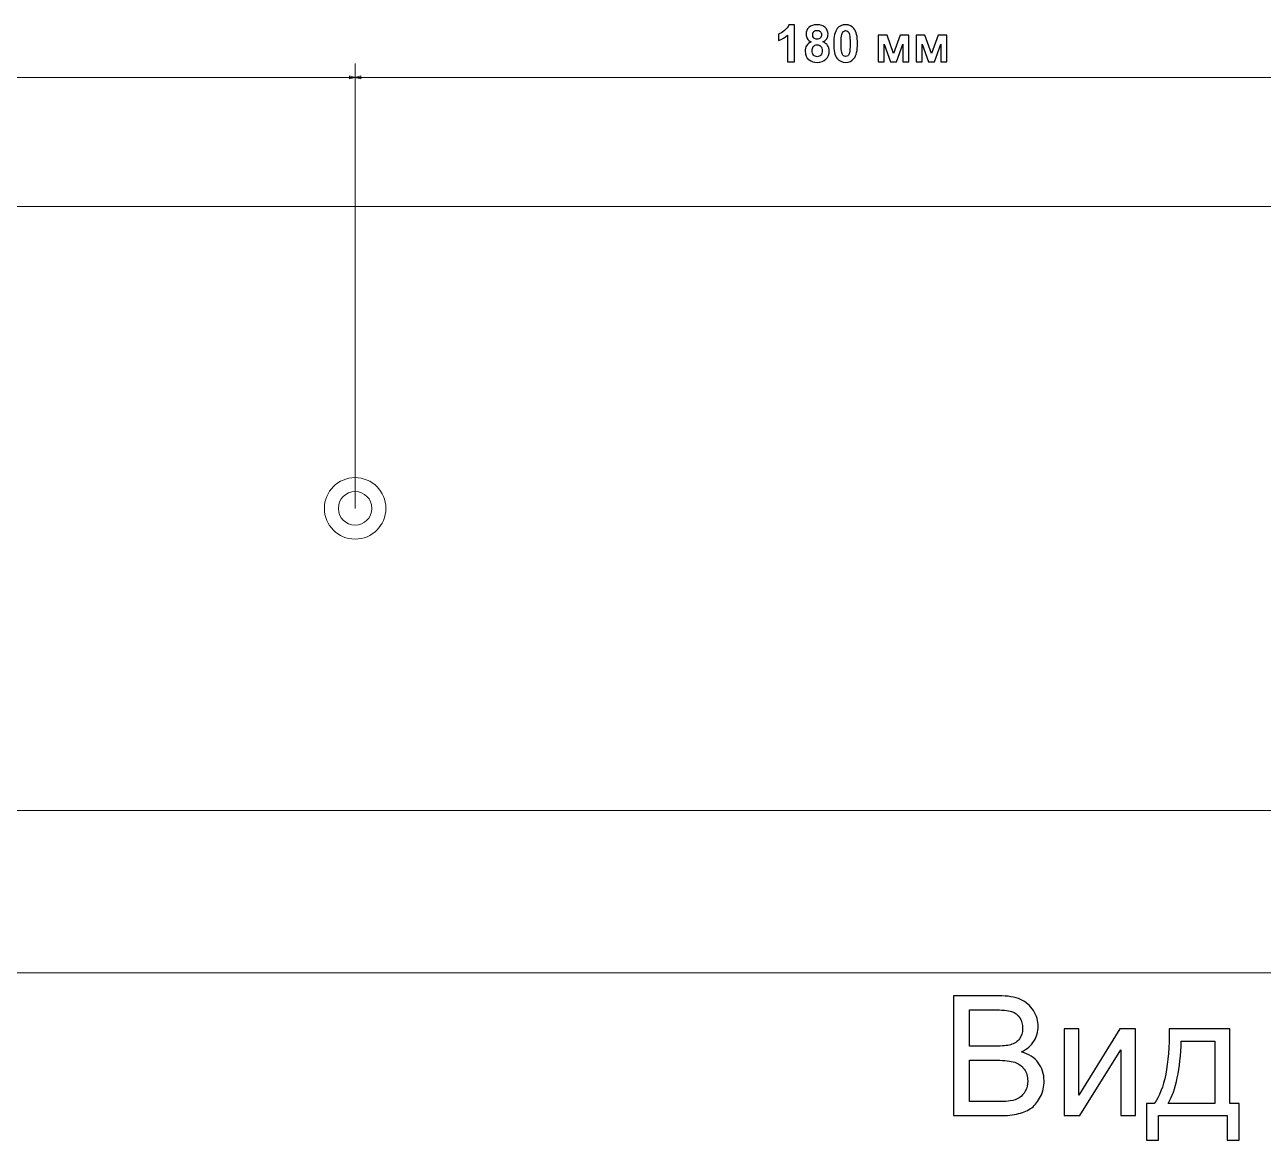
# Model space of a CAD drawing. Header units: centimetres. Extents: x -84 to 84, y -59 to 59.
# Drawn here: x 40.91 to 63.05, y -25.19 to -5.24 of the extents above; entities that cross this region are included whole.
import ezdxf

# ---------------------------------------------------------------- set-up
doc = ezdxf.new("R2010")
doc.units = ezdxf.units.CM
doc.header["$MEASUREMENT"] = 0
doc.layers.add('layer 1', color=7, linetype='Continuous')

msp = doc.modelspace()

# ---------------------------------------------------------------- linework, layer by layer
at = {"layer": 'layer 1', "color": 155}
for points, knots in [([(54.67247, -5.90382), (54.67247, -5.90382), (54.54681, -5.90382), (54.54681, -5.90382), (54.54681, -5.90382), (54.54681, -5.90382), (54.54681, -5.42839), (54.54681, -5.42839), (54.54681, -5.42839), (54.50095, -5.4715), (54.44683, -5.50345), (54.38446, -5.52409), (54.38446, -5.52409), (54.38446, -5.52409), (54.38446, -5.40944), (54.38446, -5.40944), (54.38446, -5.40944), (54.41733, -5.39874), (54.45295, -5.37841), (54.49132, -5.34829), (54.49132, -5.34829), (54.52984, -5.31833), (54.55613, -5.28332), (54.5705, -5.24342), (54.5705, -5.24342), (54.5705, -5.24342), (54.67247, -5.24342), (54.67247, -5.24342), (54.67247, -5.24342), (54.67247, -5.24342), (54.67247, -5.90382), (54.67247, -5.90382)], [0, 0, 0, 0, 0.11111111, 0.11111111, 0.11111111, 0.11111111, 0.22222222, 0.22222222, 0.22222222, 0.22222222, 0.33333333, 0.33333333, 0.33333333, 0.33333333, 0.44444444, 0.44444444, 0.44444444, 0.44444444, 0.55555556, 0.55555556, 0.55555556, 0.55555556, 0.66666667, 0.66666667, 0.66666667, 0.66666667, 0.77777778, 0.77777778, 0.77777778, 0.77777778, 1, 1, 1, 1]), ([(54.96919, -5.5487), (54.93678, -5.53494), (54.91309, -5.51614), (54.89841, -5.49199), (54.89841, -5.49199), (54.88358, -5.46799), (54.87625, -5.44154), (54.87625, -5.41295), (54.87625, -5.41295), (54.87625, -5.36388), (54.89337, -5.32337), (54.92746, -5.29142), (54.92746, -5.29142), (54.96155, -5.25947), (55.01016, -5.24342), (55.07299, -5.24342), (55.07299, -5.24342), (55.13536, -5.24342), (55.18367, -5.25947), (55.21806, -5.29142), (55.21806, -5.29142), (55.25246, -5.32337), (55.26973, -5.36388), (55.26973, -5.41295), (55.26973, -5.41295), (55.26973, -5.44338), (55.26178, -5.47043), (55.24589, -5.49428), (55.24589, -5.49428), (55.23014, -5.51798), (55.20782, -5.53617), (55.17908, -5.5487), (55.17908, -5.5487), (55.21562, -5.56338), (55.24329, -5.58478), (55.2624, -5.61291), (55.2624, -5.61291), (55.28135, -5.64119), (55.29083, -5.6736), (55.29083, -5.71044), (55.29083, -5.71044), (55.29083, -5.77128), (55.27157, -5.82066), (55.23289, -5.85872), (55.23289, -5.85872), (55.19437, -5.89679), (55.143, -5.91574), (55.0788, -5.91574), (55.0788, -5.91574), (55.01918, -5.91574), (54.96965, -5.9), (54.9299, -5.86851), (54.9299, -5.86851), (54.88313, -5.83151), (54.85974, -5.78045), (54.85974, -5.71579), (54.85974, -5.71579), (54.85974, -5.68017), (54.8686, -5.64746), (54.88618, -5.61765), (54.88618, -5.61765), (54.90376, -5.58784), (54.93143, -5.56491), (54.96919, -5.5487)], [0, 0, 0, 0, 0.05882353, 0.05882353, 0.05882353, 0.05882353, 0.11764706, 0.11764706, 0.11764706, 0.11764706, 0.17647059, 0.17647059, 0.17647059, 0.17647059, 0.23529412, 0.23529412, 0.23529412, 0.23529412, 0.29411765, 0.29411765, 0.29411765, 0.29411765, 0.35294118, 0.35294118, 0.35294118, 0.35294118, 0.41176471, 0.41176471, 0.41176471, 0.41176471, 0.47058824, 0.47058824, 0.47058824, 0.47058824, 0.52941176, 0.52941176, 0.52941176, 0.52941176, 0.58823529, 0.58823529, 0.58823529, 0.58823529, 0.64705882, 0.64705882, 0.64705882, 0.64705882, 0.70588235, 0.70588235, 0.70588235, 0.70588235, 0.76470588, 0.76470588, 0.76470588, 0.76470588, 0.82352941, 0.82352941, 0.82352941, 0.82352941, 0.88235294, 0.88235294, 0.88235294, 0.88235294, 1, 1, 1, 1]), ([(55.58404, -5.24342), (55.64763, -5.24342), (55.69731, -5.2662), (55.73324, -5.31175), (55.73324, -5.31175), (55.77589, -5.36556), (55.79729, -5.45499), (55.79729, -5.57974), (55.79729, -5.57974), (55.79729, -5.70432), (55.77574, -5.79391), (55.73278, -5.84833), (55.73278, -5.84833), (55.69716, -5.89327), (55.64763, -5.91574), (55.58404, -5.91574), (55.58404, -5.91574), (55.52014, -5.91574), (55.46862, -5.89113), (55.42949, -5.84191), (55.42949, -5.84191), (55.39035, -5.79268), (55.37078, -5.70478), (55.37078, -5.57851), (55.37078, -5.57851), (55.37078, -5.45454), (55.39234, -5.36526), (55.43529, -5.31084), (55.43529, -5.31084), (55.47091, -5.26589), (55.52044, -5.24342), (55.58404, -5.24342)], [0, 0, 0, 0, 0.11111111, 0.11111111, 0.11111111, 0.11111111, 0.22222222, 0.22222222, 0.22222222, 0.22222222, 0.33333333, 0.33333333, 0.33333333, 0.33333333, 0.44444444, 0.44444444, 0.44444444, 0.44444444, 0.55555556, 0.55555556, 0.55555556, 0.55555556, 0.66666667, 0.66666667, 0.66666667, 0.66666667, 0.77777778, 0.77777778, 0.77777778, 0.77777778, 1, 1, 1, 1]), ([(54.99548, -5.42213), (54.99548, -5.4472), (55.00252, -5.46692), (55.01658, -5.48098), (55.01658, -5.48098), (55.0308, -5.49505), (55.0496, -5.50208), (55.07299, -5.50208), (55.07299, -5.50208), (55.09684, -5.50208), (55.11579, -5.49489), (55.13001, -5.48068), (55.13001, -5.48068), (55.14423, -5.46646), (55.15141, -5.44674), (55.15141, -5.42167), (55.15141, -5.42167), (55.15141, -5.39797), (55.14438, -5.37902), (55.13032, -5.3648), (55.13032, -5.3648), (55.1161, -5.35058), (55.09745, -5.3434), (55.07437, -5.3434), (55.07437, -5.3434), (55.05021, -5.3434), (55.0311, -5.35058), (55.01689, -5.36495), (55.01689, -5.36495), (55.00267, -5.37932), (54.99548, -5.39843), (54.99548, -5.42213)], [0, 0, 0, 0, 0.11111111, 0.11111111, 0.11111111, 0.11111111, 0.22222222, 0.22222222, 0.22222222, 0.22222222, 0.33333333, 0.33333333, 0.33333333, 0.33333333, 0.44444444, 0.44444444, 0.44444444, 0.44444444, 0.55555556, 0.55555556, 0.55555556, 0.55555556, 0.66666667, 0.66666667, 0.66666667, 0.66666667, 0.77777778, 0.77777778, 0.77777778, 0.77777778, 1, 1, 1, 1]), ([(55.58404, -5.34798), (55.56906, -5.34798), (55.5556, -5.35288), (55.54398, -5.36266), (55.54398, -5.36266), (55.53221, -5.37229), (55.52304, -5.38972), (55.51662, -5.41494), (55.51662, -5.41494), (55.50806, -5.4475), (55.50378, -5.50254), (55.50378, -5.57974), (55.50378, -5.57974), (55.50378, -5.65709), (55.5076, -5.71013), (55.51525, -5.73903), (55.51525, -5.73903), (55.52289, -5.76792), (55.53252, -5.78718), (55.54414, -5.79681), (55.54414, -5.79681), (55.55576, -5.80644), (55.56906, -5.81118), (55.58404, -5.81118), (55.58404, -5.81118), (55.59902, -5.81118), (55.61247, -5.80629), (55.62424, -5.79651), (55.62424, -5.79651), (55.63586, -5.78687), (55.64503, -5.76945), (55.65145, -5.74422), (55.65145, -5.74422), (55.66001, -5.71197), (55.66429, -5.65709), (55.66429, -5.57974), (55.66429, -5.57974), (55.66429, -5.50254), (55.66047, -5.44949), (55.65283, -5.4206), (55.65283, -5.4206), (55.64518, -5.39171), (55.63555, -5.37229), (55.62394, -5.36266), (55.62394, -5.36266), (55.61232, -5.35288), (55.59902, -5.34798), (55.58404, -5.34798)], [0, 0, 0, 0, 0.07692308, 0.07692308, 0.07692308, 0.07692308, 0.15384615, 0.15384615, 0.15384615, 0.15384615, 0.23076923, 0.23076923, 0.23076923, 0.23076923, 0.30769231, 0.30769231, 0.30769231, 0.30769231, 0.38461538, 0.38461538, 0.38461538, 0.38461538, 0.46153846, 0.46153846, 0.46153846, 0.46153846, 0.53846154, 0.53846154, 0.53846154, 0.53846154, 0.61538462, 0.61538462, 0.61538462, 0.61538462, 0.69230769, 0.69230769, 0.69230769, 0.69230769, 0.76923077, 0.76923077, 0.76923077, 0.76923077, 0.84615385, 0.84615385, 0.84615385, 0.84615385, 1, 1, 1, 1]), ([(56.16693, -5.42778), (56.16693, -5.42778), (56.32377, -5.42778), (56.32377, -5.42778), (56.32377, -5.42778), (56.32377, -5.42778), (56.44072, -5.75951), (56.44072, -5.75951), (56.44072, -5.75951), (56.44072, -5.75951), (56.55965, -5.42778), (56.55965, -5.42778), (56.55965, -5.42778), (56.55965, -5.42778), (56.71543, -5.42778), (56.71543, -5.42778), (56.71543, -5.42778), (56.71543, -5.42778), (56.71543, -5.90382), (56.71543, -5.90382), (56.71543, -5.90382), (56.71543, -5.90382), (56.60811, -5.90382), (56.60811, -5.90382), (56.60811, -5.90382), (56.60811, -5.90382), (56.60811, -5.59044), (56.60811, -5.59044), (56.60811, -5.59044), (56.60811, -5.59044), (56.49285, -5.90382), (56.49285, -5.90382), (56.49285, -5.90382), (56.49285, -5.90382), (56.38477, -5.90382), (56.38477, -5.90382), (56.38477, -5.90382), (56.38477, -5.90382), (56.27424, -5.59044), (56.27424, -5.59044), (56.27424, -5.59044), (56.27424, -5.59044), (56.27424, -5.90382), (56.27424, -5.90382), (56.27424, -5.90382), (56.27424, -5.90382), (56.16693, -5.90382), (56.16693, -5.90382), (56.16693, -5.90382), (56.16693, -5.90382), (56.16693, -5.42778), (56.16693, -5.42778)], [0, 0, 0, 0, 0.07142857, 0.07142857, 0.07142857, 0.07142857, 0.14285714, 0.14285714, 0.14285714, 0.14285714, 0.21428571, 0.21428571, 0.21428571, 0.21428571, 0.28571429, 0.28571429, 0.28571429, 0.28571429, 0.35714286, 0.35714286, 0.35714286, 0.35714286, 0.42857143, 0.42857143, 0.42857143, 0.42857143, 0.5, 0.5, 0.5, 0.5, 0.57142857, 0.57142857, 0.57142857, 0.57142857, 0.64285714, 0.64285714, 0.64285714, 0.64285714, 0.71428571, 0.71428571, 0.71428571, 0.71428571, 0.78571429, 0.78571429, 0.78571429, 0.78571429, 0.85714286, 0.85714286, 0.85714286, 0.85714286, 1, 1, 1, 1]), ([(56.84537, -5.42778), (56.84537, -5.42778), (57.00221, -5.42778), (57.00221, -5.42778), (57.00221, -5.42778), (57.00221, -5.42778), (57.11916, -5.75951), (57.11916, -5.75951), (57.11916, -5.75951), (57.11916, -5.75951), (57.23809, -5.42778), (57.23809, -5.42778), (57.23809, -5.42778), (57.23809, -5.42778), (57.39387, -5.42778), (57.39387, -5.42778), (57.39387, -5.42778), (57.39387, -5.42778), (57.39387, -5.90382), (57.39387, -5.90382), (57.39387, -5.90382), (57.39387, -5.90382), (57.28655, -5.90382), (57.28655, -5.90382), (57.28655, -5.90382), (57.28655, -5.90382), (57.28655, -5.59044), (57.28655, -5.59044), (57.28655, -5.59044), (57.28655, -5.59044), (57.17129, -5.90382), (57.17129, -5.90382), (57.17129, -5.90382), (57.17129, -5.90382), (57.06321, -5.90382), (57.06321, -5.90382), (57.06321, -5.90382), (57.06321, -5.90382), (56.95268, -5.59044), (56.95268, -5.59044), (56.95268, -5.59044), (56.95268, -5.59044), (56.95268, -5.90382), (56.95268, -5.90382), (56.95268, -5.90382), (56.95268, -5.90382), (56.84537, -5.90382), (56.84537, -5.90382), (56.84537, -5.90382), (56.84537, -5.90382), (56.84537, -5.42778), (56.84537, -5.42778)], [0, 0, 0, 0, 0.07142857, 0.07142857, 0.07142857, 0.07142857, 0.14285714, 0.14285714, 0.14285714, 0.14285714, 0.21428571, 0.21428571, 0.21428571, 0.21428571, 0.28571429, 0.28571429, 0.28571429, 0.28571429, 0.35714286, 0.35714286, 0.35714286, 0.35714286, 0.42857143, 0.42857143, 0.42857143, 0.42857143, 0.5, 0.5, 0.5, 0.5, 0.57142857, 0.57142857, 0.57142857, 0.57142857, 0.64285714, 0.64285714, 0.64285714, 0.64285714, 0.71428571, 0.71428571, 0.71428571, 0.71428571, 0.78571429, 0.78571429, 0.78571429, 0.78571429, 0.85714286, 0.85714286, 0.85714286, 0.85714286, 1, 1, 1, 1]), ([(54.98356, -5.70371), (54.98356, -5.73872), (54.99243, -5.76593), (55.01016, -5.7855), (55.01016, -5.7855), (55.02789, -5.80507), (55.04991, -5.81485), (55.07635, -5.81485), (55.07635, -5.81485), (55.10234, -5.81485), (55.12374, -5.80537), (55.14071, -5.78657), (55.14071, -5.78657), (55.15768, -5.76777), (55.16609, -5.74055), (55.16609, -5.70509), (55.16609, -5.70509), (55.16609, -5.67406), (55.15753, -5.64914), (55.14025, -5.63034), (55.14025, -5.63034), (55.12298, -5.61153), (55.10112, -5.60205), (55.07467, -5.60205), (55.07467, -5.60205), (55.04394, -5.60205), (55.02117, -5.61276), (55.00603, -5.63416), (55.00603, -5.63416), (54.99105, -5.65556), (54.98356, -5.67864), (54.98356, -5.70371)], [0, 0, 0, 0, 0.11111111, 0.11111111, 0.11111111, 0.11111111, 0.22222222, 0.22222222, 0.22222222, 0.22222222, 0.33333333, 0.33333333, 0.33333333, 0.33333333, 0.44444444, 0.44444444, 0.44444444, 0.44444444, 0.55555556, 0.55555556, 0.55555556, 0.55555556, 0.66666667, 0.66666667, 0.66666667, 0.66666667, 0.77777778, 0.77777778, 0.77777778, 0.77777778, 1, 1, 1, 1])]:
    msp.add_open_spline(points, degree=3, knots=knots, dxfattribs=at)
at = {"layer": 'layer 1', "color": 155, "lineweight": 9}
for points in [[(46.8167, -13.89134), (46.8167, -13.89134), (46.8167, -5.93361), (46.8167, -5.93361)], [(46.8167, -13.89134), (46.8167, -13.89134), (46.8167, -5.93361), (46.8167, -5.93361)], [(46.8167, -6.18361), (46.8167, -6.18361), (24.8167, -6.18361), (24.8167, -6.18361)], [(64.8167, -6.18361), (64.8167, -6.18361), (46.8167, -6.18361), (46.8167, -6.18361)], [(-74.18329, -22.19914), (-74.18329, -22.19914), (75.81671, -22.19914), (75.81671, -22.19914)]]:
    msp.add_open_spline(points, degree=3, dxfattribs=at)
for points in [[(46.7151, -6.15638), (46.7151, -6.15638), (46.8167, -6.18361), (46.8167, -6.18361), (46.8167, -6.18361), (46.8167, -6.18361), (46.7151, -6.21083), (46.7151, -6.21083), (46.7151, -6.21083), (46.7151, -6.21083), (46.7151, -6.15638), (46.7151, -6.15638)], [(46.91829, -6.15638), (46.91829, -6.15638), (46.8167, -6.18361), (46.8167, -6.18361), (46.8167, -6.18361), (46.8167, -6.18361), (46.91829, -6.21083), (46.91829, -6.21083), (46.91829, -6.21083), (46.91829, -6.21083), (46.91829, -6.15638), (46.91829, -6.15638)]]:
    msp.add_open_spline(points, degree=3, knots=[0, 0, 0, 0, 0.25, 0.25, 0.25, 0.25, 0.5, 0.5, 0.5, 0.5, 1, 1, 1, 1], dxfattribs=at)
at = {"layer": 'layer 1', "color": 254, "lineweight": 20}
msp.add_open_spline([(-73.57675, -8.49134), (-73.57675, -8.49134), (75.21016, -8.49134), (75.21016, -8.49134), (75.21016, -8.49134), (75.54377, -8.49134), (75.81671, -8.76428), (75.81671, -9.09788), (75.81671, -9.09788), (75.81671, -9.09788), (75.81671, -18.6848), (75.81671, -18.6848), (75.81671, -18.6848), (75.81671, -19.0184), (75.54377, -19.29134), (75.21016, -19.29134), (75.21016, -19.29134), (75.21016, -19.29134), (-73.57675, -19.29134), (-73.57675, -19.29134), (-73.57675, -19.29134), (-73.91036, -19.29134), (-74.18329, -19.0184), (-74.18329, -18.6848), (-74.18329, -18.6848), (-74.18329, -18.6848), (-74.18329, -9.09788), (-74.18329, -9.09788), (-74.18329, -9.09788), (-74.18329, -8.76428), (-73.91036, -8.49134), (-73.57675, -8.49134)], degree=3, knots=[0, 0, 0, 0, 0.11111111, 0.11111111, 0.11111111, 0.11111111, 0.22222222, 0.22222222, 0.22222222, 0.22222222, 0.33333333, 0.33333333, 0.33333333, 0.33333333, 0.44444444, 0.44444444, 0.44444444, 0.44444444, 0.55555556, 0.55555556, 0.55555556, 0.55555556, 0.66666667, 0.66666667, 0.66666667, 0.66666667, 0.77777778, 0.77777778, 0.77777778, 0.77777778, 1, 1, 1, 1], dxfattribs=at)
at = {"layer": 'layer 1', "color": 9, "lineweight": 20}
msp.add_open_spline([(46.8167, -13.34134), (47.12046, -13.34134), (47.3667, -13.58758), (47.3667, -13.89134), (47.3667, -13.89134), (47.3667, -14.1951), (47.12046, -14.44134), (46.8167, -14.44134), (46.8167, -14.44134), (46.51294, -14.44134), (46.2667, -14.1951), (46.2667, -13.89134), (46.2667, -13.89134), (46.2667, -13.58758), (46.51294, -13.34134), (46.8167, -13.34134)], degree=3, knots=[0, 0, 0, 0, 0.2, 0.2, 0.2, 0.2, 0.4, 0.4, 0.4, 0.4, 0.6, 0.6, 0.6, 0.6, 1, 1, 1, 1], dxfattribs=at)
at = {"layer": 'layer 1', "color": 7, "lineweight": 20}
msp.add_open_spline([(46.8167, -13.59134), (46.98239, -13.59134), (47.1167, -13.72565), (47.1167, -13.89134), (47.1167, -13.89134), (47.1167, -14.05703), (46.98239, -14.19134), (46.8167, -14.19134), (46.8167, -14.19134), (46.65101, -14.19134), (46.5167, -14.05703), (46.5167, -13.89134), (46.5167, -13.89134), (46.5167, -13.72565), (46.65101, -13.59134), (46.8167, -13.59134)], degree=3, knots=[0, 0, 0, 0, 0.2, 0.2, 0.2, 0.2, 0.4, 0.4, 0.4, 0.4, 0.6, 0.6, 0.6, 0.6, 1, 1, 1, 1], dxfattribs=at)
at = {"layer": 'layer 1', "color": 250}
for points, knots in [([(57.51258, -24.75032), (57.51258, -24.75032), (57.51258, -22.60779), (57.51258, -22.60779), (57.51258, -22.60779), (57.51258, -22.60779), (58.31653, -22.60779), (58.31653, -22.60779), (58.31653, -22.60779), (58.48011, -22.60779), (58.61128, -22.62924), (58.71052, -22.67262), (58.71052, -22.67262), (58.80927, -22.71601), (58.88657, -22.78284), (58.94243, -22.87311), (58.94243, -22.87311), (58.99879, -22.96288), (59.02672, -23.05714), (59.02672, -23.15589), (59.02672, -23.15589), (59.02672, -23.24716), (59.00178, -23.33344), (58.95241, -23.41423), (58.95241, -23.41423), (58.90303, -23.49503), (58.82822, -23.56036), (58.72798, -23.61023), (58.72798, -23.61023), (58.85765, -23.64813), (58.95739, -23.71297), (59.02672, -23.80473), (59.02672, -23.80473), (59.09654, -23.896), (59.13145, -24.00422), (59.13145, -24.12891), (59.13145, -24.12891), (59.13145, -24.22965), (59.11, -24.32291), (59.06761, -24.40919), (59.06761, -24.40919), (59.02522, -24.49547), (58.97285, -24.5618), (58.91051, -24.60868), (58.91051, -24.60868), (58.84817, -24.65506), (58.76987, -24.69047), (58.67611, -24.71441), (58.67611, -24.71441), (58.58185, -24.73835), (58.46665, -24.75032), (58.33, -24.75032), (58.33, -24.75032), (58.33, -24.75032), (57.51258, -24.75032), (57.51258, -24.75032)], [0, 0, 0, 0, 0.06666667, 0.06666667, 0.06666667, 0.06666667, 0.13333333, 0.13333333, 0.13333333, 0.13333333, 0.2, 0.2, 0.2, 0.2, 0.26666667, 0.26666667, 0.26666667, 0.26666667, 0.33333333, 0.33333333, 0.33333333, 0.33333333, 0.4, 0.4, 0.4, 0.4, 0.46666667, 0.46666667, 0.46666667, 0.46666667, 0.53333333, 0.53333333, 0.53333333, 0.53333333, 0.6, 0.6, 0.6, 0.6, 0.66666667, 0.66666667, 0.66666667, 0.66666667, 0.73333333, 0.73333333, 0.73333333, 0.73333333, 0.8, 0.8, 0.8, 0.8, 0.86666667, 0.86666667, 0.86666667, 0.86666667, 1, 1, 1, 1]), ([(57.79686, -23.50849), (57.79686, -23.50849), (58.26017, -23.50849), (58.26017, -23.50849), (58.26017, -23.50849), (58.38585, -23.50849), (58.47612, -23.50001), (58.53048, -23.48355), (58.53048, -23.48355), (58.6028, -23.46211), (58.65716, -23.4262), (58.69357, -23.37633), (58.69357, -23.37633), (58.72997, -23.32646), (58.74843, -23.26411), (58.74843, -23.18881), (58.74843, -23.18881), (58.74843, -23.11749), (58.73147, -23.05465), (58.69706, -23.00079), (58.69706, -23.00079), (58.66314, -22.94643), (58.61427, -22.90902), (58.55093, -22.88907), (58.55093, -22.88907), (58.48759, -22.86912), (58.37887, -22.85915), (58.22526, -22.85915), (58.22526, -22.85915), (58.22526, -22.85915), (57.79686, -22.85915), (57.79686, -22.85915), (57.79686, -22.85915), (57.79686, -22.85915), (57.79686, -23.50849), (57.79686, -23.50849)], [0, 0, 0, 0, 0.1, 0.1, 0.1, 0.1, 0.2, 0.2, 0.2, 0.2, 0.3, 0.3, 0.3, 0.3, 0.4, 0.4, 0.4, 0.4, 0.5, 0.5, 0.5, 0.5, 0.6, 0.6, 0.6, 0.6, 0.7, 0.7, 0.7, 0.7, 0.8, 0.8, 0.8, 0.8, 1, 1, 1, 1]), ([(59.48754, -23.19729), (59.48754, -23.19729), (59.75086, -23.19729), (59.75086, -23.19729), (59.75086, -23.19729), (59.75086, -23.19729), (59.75086, -24.38176), (59.75086, -24.38176), (59.75086, -24.38176), (59.75086, -24.38176), (60.4825, -23.19729), (60.4825, -23.19729), (60.4825, -23.19729), (60.4825, -23.19729), (60.76527, -23.19729), (60.76527, -23.19729), (60.76527, -23.19729), (60.76527, -23.19729), (60.76527, -24.75032), (60.76527, -24.75032), (60.76527, -24.75032), (60.76527, -24.75032), (60.50195, -24.75032), (60.50195, -24.75032), (60.50195, -24.75032), (60.50195, -24.75032), (60.50195, -23.57333), (60.50195, -23.57333), (60.50195, -23.57333), (60.50195, -23.57333), (59.77131, -24.75032), (59.77131, -24.75032), (59.77131, -24.75032), (59.77131, -24.75032), (59.48754, -24.75032), (59.48754, -24.75032), (59.48754, -24.75032), (59.48754, -24.75032), (59.48754, -23.19729), (59.48754, -23.19729)], [0, 0, 0, 0, 0.09090909, 0.09090909, 0.09090909, 0.09090909, 0.18181818, 0.18181818, 0.18181818, 0.18181818, 0.27272727, 0.27272727, 0.27272727, 0.27272727, 0.36363636, 0.36363636, 0.36363636, 0.36363636, 0.45454545, 0.45454545, 0.45454545, 0.45454545, 0.54545455, 0.54545455, 0.54545455, 0.54545455, 0.63636364, 0.63636364, 0.63636364, 0.63636364, 0.72727273, 0.72727273, 0.72727273, 0.72727273, 0.81818182, 0.81818182, 0.81818182, 0.81818182, 1, 1, 1, 1]), ([(61.36574, -23.19729), (61.36574, -23.19729), (62.44897, -23.19729), (62.44897, -23.19729), (62.44897, -23.19729), (62.44897, -23.19729), (62.44897, -24.53487), (62.44897, -24.53487), (62.44897, -24.53487), (62.44897, -24.53487), (62.61655, -24.53487), (62.61655, -24.53487), (62.61655, -24.53487), (62.61655, -24.53487), (62.61655, -25.1902), (62.61655, -25.1902), (62.61655, -25.1902), (62.61655, -25.1902), (62.4011, -25.1902), (62.4011, -25.1902), (62.4011, -25.1902), (62.4011, -25.1902), (62.4011, -24.75032), (62.4011, -24.75032), (62.4011, -24.75032), (62.4011, -24.75032), (61.17722, -24.75032), (61.17722, -24.75032), (61.17722, -24.75032), (61.17722, -24.75032), (61.17722, -25.1902), (61.17722, -25.1902), (61.17722, -25.1902), (61.17722, -25.1902), (60.96177, -25.1902), (60.96177, -25.1902), (60.96177, -25.1902), (60.96177, -25.1902), (60.96177, -24.53487), (60.96177, -24.53487), (60.96177, -24.53487), (60.96177, -24.53487), (61.09942, -24.53487), (61.09942, -24.53487), (61.09942, -24.53487), (61.28494, -24.28301), (61.37372, -23.83715), (61.36574, -23.19729)], [0, 0, 0, 0, 0.07692308, 0.07692308, 0.07692308, 0.07692308, 0.15384615, 0.15384615, 0.15384615, 0.15384615, 0.23076923, 0.23076923, 0.23076923, 0.23076923, 0.30769231, 0.30769231, 0.30769231, 0.30769231, 0.38461538, 0.38461538, 0.38461538, 0.38461538, 0.46153846, 0.46153846, 0.46153846, 0.46153846, 0.53846154, 0.53846154, 0.53846154, 0.53846154, 0.61538462, 0.61538462, 0.61538462, 0.61538462, 0.69230769, 0.69230769, 0.69230769, 0.69230769, 0.76923077, 0.76923077, 0.76923077, 0.76923077, 0.84615385, 0.84615385, 0.84615385, 0.84615385, 1, 1, 1, 1]), ([(61.58418, -23.41573), (61.56473, -23.91994), (61.48693, -24.29299), (61.35078, -24.53487), (61.35078, -24.53487), (61.35078, -24.53487), (62.18565, -24.53487), (62.18565, -24.53487), (62.18565, -24.53487), (62.18565, -24.53487), (62.18565, -23.41573), (62.18565, -23.41573), (62.18565, -23.41573), (62.18565, -23.41573), (61.58418, -23.41573), (61.58418, -23.41573)], [0, 0, 0, 0, 0.2, 0.2, 0.2, 0.2, 0.4, 0.4, 0.4, 0.4, 0.6, 0.6, 0.6, 0.6, 1, 1, 1, 1]), ([(57.79686, -24.49896), (57.79686, -24.49896), (58.33049, -24.49896), (58.33049, -24.49896), (58.33049, -24.49896), (58.42226, -24.49896), (58.4866, -24.49547), (58.524, -24.48849), (58.524, -24.48849), (58.58883, -24.47702), (58.64369, -24.45757), (58.68758, -24.43014), (58.68758, -24.43014), (58.73147, -24.40271), (58.76738, -24.36281), (58.79581, -24.31044), (58.79581, -24.31044), (58.82423, -24.25808), (58.8382, -24.19773), (58.8382, -24.12941), (58.8382, -24.12941), (58.8382, -24.04911), (58.81775, -23.97979), (58.77636, -23.92044), (58.77636, -23.92044), (58.73546, -23.86109), (58.67861, -23.8197), (58.60579, -23.79576), (58.60579, -23.79576), (58.53348, -23.77182), (58.42874, -23.75985), (58.29259, -23.75985), (58.29259, -23.75985), (58.29259, -23.75985), (57.79686, -23.75985), (57.79686, -23.75985), (57.79686, -23.75985), (57.79686, -23.75985), (57.79686, -24.49896), (57.79686, -24.49896)], [0, 0, 0, 0, 0.09090909, 0.09090909, 0.09090909, 0.09090909, 0.18181818, 0.18181818, 0.18181818, 0.18181818, 0.27272727, 0.27272727, 0.27272727, 0.27272727, 0.36363636, 0.36363636, 0.36363636, 0.36363636, 0.45454545, 0.45454545, 0.45454545, 0.45454545, 0.54545455, 0.54545455, 0.54545455, 0.54545455, 0.63636364, 0.63636364, 0.63636364, 0.63636364, 0.72727273, 0.72727273, 0.72727273, 0.72727273, 0.81818182, 0.81818182, 0.81818182, 0.81818182, 1, 1, 1, 1])]:
    msp.add_open_spline(points, degree=3, knots=knots, dxfattribs=at)

doc.saveas('drawing.dxf')
